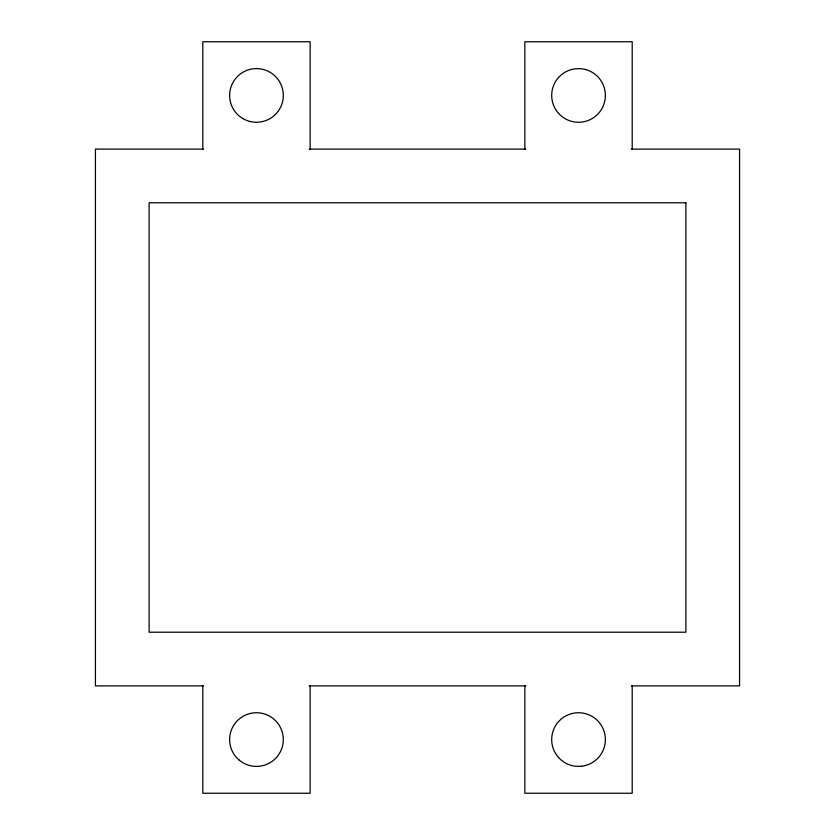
<?xml version="1.0" encoding="UTF-8"?>
<svg xmlns="http://www.w3.org/2000/svg" width="835" height="835" viewBox="0 0 835 835"><rect width="100%" height="100%" fill="white"/><g stroke="black" fill="none" stroke-linecap="round" stroke-linejoin="round"><path stroke-width="1.25" d="M203.656 149.11L95.43 149.11L95.43 685.89L203.656 685.89M309.274 149.11L525.726 149.11M631.343 149.11L739.57 149.11L739.57 685.89L631.343 685.89M309.274 685.89L525.726 685.89M632.21 149.11L632.21 41.75L524.86 41.75L524.86 149.11M632.21 685.89L632.21 793.25L524.86 793.25L524.86 685.89M310.14 149.11L310.14 41.75L202.79 41.75L202.79 149.11M310.14 685.89L310.14 793.25L202.79 793.25L202.79 685.89M579.49 68.606L574.24 68.94A26.835 26.835 0 0 0 556.674 111.003A26.835 26.835 0 0 0 602.171 108.143A26.835 26.835 0 0 0 579.49 68.606M581.473 766.248L576.213 766.311A26.835 26.835 0 0 1 555.578 725.667A26.835 26.835 0 0 1 601.158 725.135A26.835 26.835 0 0 1 581.473 766.248M685.89 202.79L149.11 202.79L149.11 632.21L685.89 632.21L685.89 202.79M238.768 759.746A26.835 26.835 0 0 0 282.783 744.81A26.835 26.835 0 0 0 247.838 714.155A26.835 26.835 0 0 0 238.768 759.746M243.048 118.674A26.835 26.835 0 0 0 283.305 95.43A26.835 26.835 0 0 0 243.048 72.186A26.835 26.835 0 0 0 243.048 118.674"/></g></svg>
